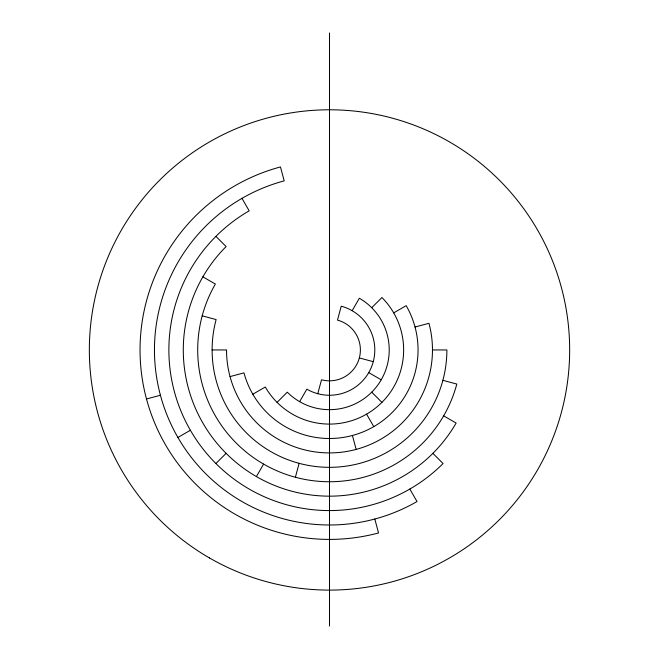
<?xml version="1.0" encoding="UTF-8"?>
<svg xmlns="http://www.w3.org/2000/svg" width="659" height="659" viewBox="0 0 659 659"><rect width="100%" height="100%" fill="white"/><g stroke="black" fill="none" stroke-linecap="round" stroke-linejoin="round"><path stroke-width="0.99" d="M295.389 477.256L299.12 463.326M317.778 393.703L321.51 379.782A30.882 30.882 0 0 0 359.336 357.944L373.258 361.667M256.392 476.572L263.6 464.084M299.639 401.661L306.847 389.181A45.298 45.298 0 0 0 371.355 367.285A45.298 45.298 0 0 0 341.222 306.188L337.49 320.117A30.882 30.882 0 0 1 359.336 357.944M352.153 310.719L359.361 298.23A59.714 59.714 0 0 1 376.874 386.298A59.714 59.714 0 0 1 287.275 392.171L277.077 402.369M215.921 463.532L226.111 453.334M371.725 307.72L381.923 297.53A74.129 74.129 0 0 1 374.633 408.761A74.129 74.129 0 0 1 265.297 387.014L252.817 394.222M177.905 437.469L190.393 430.261M393.703 312.877L406.183 305.669A88.553 88.553 0 0 1 363.389 431.752A88.553 88.553 0 0 1 243.97 372.862L230.04 376.594M409.816 489.052L417.023 501.54A175.047 175.047 0 0 1 167.781 416.933A175.047 175.047 0 0 1 284.194 180.863L280.462 166.941A189.463 189.463 0 0 0 146.496 398.983L160.417 395.252M415.03 327.029L428.96 323.297A102.969 102.969 0 0 1 342.944 452.033A102.969 102.969 0 0 1 226.531 349.945L212.116 349.945M432.469 349.945L446.884 349.945A117.384 117.384 0 0 1 314.178 466.325A117.384 117.384 0 0 1 216.119 319.566L202.189 315.834M442.881 380.325L456.811 384.057A131.8 131.8 0 0 1 279.062 471.712A131.8 131.8 0 0 1 215.361 284.045L202.873 276.838M368.735 372.599L381.215 379.806M443.639 415.845L456.127 423.053A146.216 146.216 0 0 1 240.494 465.946A146.216 146.216 0 0 1 226.111 246.557L215.921 236.367M371.725 392.171L381.923 402.369M432.889 453.334L443.079 463.532A160.631 160.631 0 0 1 202.066 447.733A160.631 160.631 0 0 1 249.184 210.839L241.977 198.351M366.569 414.149L373.777 426.628M352.417 435.475L356.148 449.405M374.806 519.028L378.538 532.95A189.463 189.463 0 0 1 146.496 398.983M329.5 32.95L329.5 626.05M209.422 557.926A240.156 240.156 0 0 0 569.656 349.945A240.156 240.156 0 0 0 209.422 141.965A240.156 240.156 0 0 0 209.422 557.926"/></g></svg>
